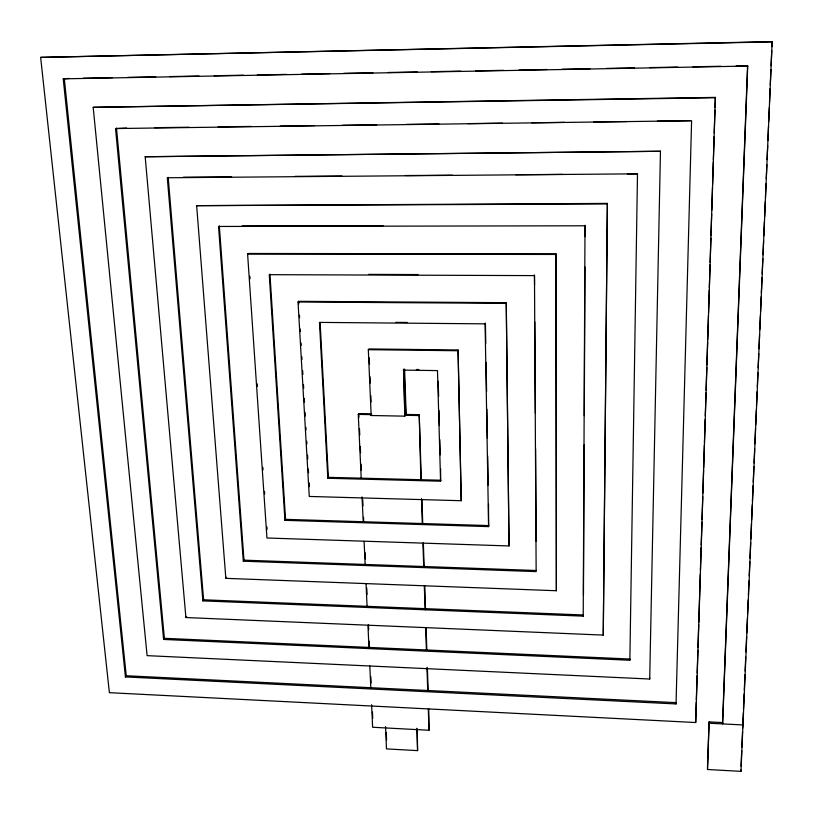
<?xml version="1.0" encoding="UTF-8"?>
<svg xmlns="http://www.w3.org/2000/svg" width="813" height="813" viewBox="0 0 813 813"><rect width="100%" height="100%" fill="white"/><g stroke="black" fill="none" stroke-linecap="round" stroke-linejoin="round"><path stroke-width="1.22" d="M627.341 173.911L637.494 173.83L167.305 177.762L202.884 600.888L583.226 616.142L585.004 225.79L218.545 226.461L243.311 561.204L536.143 571.6L534.476 274.967L534.548 285.109M583.46 594.659L584.14 444.853M584.273 415.656L584.954 267.121M585.096 236.644L585.147 225.221M145.181 156.736L660.461 151.279L145.181 156.736L185.913 617.545L603.266 635.095L607.372 203.402L196.655 205.648L225.841 578.348L556.377 590.736L555.99 253.839L248.321 253.483L247.599 254.073L266.949 538.003L509.029 545.95L506.255 302.68L298.656 301.328L298.025 301.999L309.275 496.448L461.215 500.717L458.075 349.976L368.828 348.94L368.319 349.692L371.155 415.514L404.844 416.154L403.655 369.326L404.844 416.154M607.372 203.402L603.266 635.095M126.655 128.048L115.537 128.556L163.606 639.445L629.862 660.247L637.494 173.83M736.131 65.975L747.726 66.056L722.655 723.905L722.564 722.574L709.088 721.883L707.473 768.112L707.544 769.505L740.989 771.364L772.147 41.636L40.65 57.377L109.379 692.676L695.694 722.533L715.349 97.387L93.19 107.316L147.112 655.644L649.699 679.028L649.729 677.768M649.699 679.028L660.461 151.279M69.369 78.444L63.231 78.841L125.426 676.934L676.04 703.936L691.599 120.71L115.537 128.556M696.243 702.188L695.694 722.533M696.324 699.647L697.087 675.562M697.168 673.022L697.889 650.197M697.961 647.666L698.682 624.841M698.763 622.311L700.288 574.13M700.41 570.32L701.131 547.505M701.213 544.964L701.934 522.139M702.015 519.609L702.737 496.784M702.849 492.983L703.57 470.158M703.652 467.617L704.373 444.802M704.454 442.262L705.176 419.437M705.298 415.636L706.019 392.811M706.101 390.281L706.822 367.456M706.904 364.915L707.615 342.1M707.696 339.56L708.458 315.474M708.54 312.934L709.261 290.109M709.343 287.578L710.064 264.753M710.145 262.213L710.908 238.128M710.989 235.587L711.67 214.032M711.782 210.232L712.503 187.407M712.584 184.876L713.306 162.051M713.387 159.521L714.109 136.696M714.231 132.895L714.952 110.07M715.034 107.529L715.349 97.387M707.544 769.505L709.088 721.883M722.564 722.574L747.564 65.762M741.029 766.161L741.69 750.938M741.852 747.127L742.503 731.903M742.665 728.092L743.316 712.869M743.489 709.068L744.139 693.835M744.302 690.034L744.952 674.8M745.115 670.999L745.714 657.036M745.938 651.965L746.588 636.742M746.751 632.931L747.411 617.707M747.574 613.896L748.173 599.943M748.387 594.862L748.986 580.909M749.21 575.828L749.81 561.874M749.972 558.064L750.623 542.84M750.785 539.029L751.436 523.806M751.598 520.005L752.259 504.771M752.421 500.971L753.072 485.737M753.234 481.936L753.895 466.703M754.058 462.902L754.657 448.939M754.87 443.868L755.521 428.644M755.694 424.833L756.344 409.61M756.507 405.799L757.106 391.846M757.32 386.764L757.919 372.811M758.143 367.73L758.742 353.777M758.956 348.706L759.555 334.743M759.779 329.671L760.379 315.708M760.541 311.907L761.192 296.674M761.354 292.873L762.005 277.639M762.177 273.839L762.828 258.615M762.99 254.804L763.59 240.841M763.803 235.77L764.403 221.817M764.627 216.736L765.277 201.512M765.44 197.701L766.039 183.748M766.263 178.667L766.862 164.714M767.076 159.633L767.675 145.679M767.899 140.608L768.498 126.645M768.712 121.574L769.311 107.611M769.525 102.54L770.124 88.576M770.287 84.776L770.948 69.542M771.11 65.741L771.761 50.518M771.923 46.707L772.147 41.636M629.862 660.247L629.912 659.018L164.389 638.307L163.606 639.445M583.226 616.142L583.368 614.974L203.616 599.791L202.884 600.888M534.253 275.607L269.266 274.672L284.936 520.34L488.593 526.621L488.522 504.08M371.592 704.749L372.628 727.249L429 730.257L428.715 708.692M385.535 726.639L386.48 748.895L417.587 750.623L417.262 729.027M556.377 590.736L555.99 253.839M485.768 343.381L485.422 323.127L485.107 323.848L319.479 322.395L327.812 478.257L440.575 481.194L440.636 468.806M509.029 545.95L506.255 302.68M461.215 500.717L458.075 349.976M420.88 479.711L419.223 414.691L405.728 414.437L404.142 369.783M371.155 415.514L371.653 414.66L358.269 414.406L361.196 478.166M327.812 478.257L328.371 477.322L320.139 322.954M358.269 414.406L358.787 413.563L370.931 413.787M284.936 520.34L285.556 519.344L269.946 274.052M243.311 561.204L243.991 560.157L219.327 225.923M225.841 578.348L226.542 577.281M185.913 617.545L186.675 616.437M125.426 676.934L126.249 675.745L64.288 78.546M40.65 57.377L772.35 41.88M83.343 78.19L112.55 77.642M127.793 77.357L155.73 76.829M169.704 76.574L198.911 76.026M214.154 75.741L243.361 75.192M257.335 74.928L286.552 74.39M301.786 74.105L329.732 73.577M343.696 73.312L372.913 72.774M388.147 72.489L417.364 71.94M431.327 71.676L460.544 71.127M475.778 70.843L503.725 70.325M518.958 70.04L546.905 69.512M562.139 69.227L590.086 68.709M606.589 68.404L634.536 67.875M649.77 67.591L677.717 67.073M692.95 66.788L720.897 66.26M63.231 78.841L747.726 66.056M93.19 107.316L715.45 97.743M154.592 127.682L188.86 127.235M218.067 126.858L251.075 126.432M280.272 126.045L314.55 125.598M342.476 125.243L376.754 124.796M405.951 124.419L438.959 123.993M468.166 123.606L502.434 123.159M531.641 122.783L564.649 122.357M593.846 121.98L626.853 121.554M657.321 121.157L690.328 120.72M183.392 177.183L231.593 176.828M295.017 176.36L341.948 176.014M405.372 175.547L452.302 175.202M515.716 174.734L562.657 174.389M196.655 205.648L607.26 203.941M242.183 225.872L383.177 225.608M247.599 254.073L555.797 254.459M368.675 274.388L418.034 274.56M298.025 301.999L505.971 303.361M395.799 322.355L407.161 322.446M368.319 349.692L457.709 350.738M416.327 369.498L418.868 369.539M403.207 370.118L437.485 370.596L440.575 481.194M405.281 415.301L418.807 415.555M328.371 477.322L440.951 480.229M285.556 519.344L488.887 525.584M243.991 560.157L536.356 570.502M126.249 675.745L676.02 702.635L676.04 703.936M709.16 723.214L742.991 724.942M116.503 128.169L164.389 638.307M740.867 769.972L740.989 771.364M168.179 177.295L203.616 599.791M249.865 276.257L250.038 278.798M257.182 383.838L257.355 386.368M262.863 467.373L263.036 469.904M264.499 491.418L264.672 493.948M266.908 526.854L267.081 529.385M298.656 301.328L298.798 303.849M299.458 315.2L299.601 317.72M300.251 329.072L300.404 331.592M301.054 342.934L301.196 345.454M301.857 356.805L301.999 359.326M302.66 370.667L302.873 374.458M303.462 384.539L303.676 388.319M304.255 398.411L304.479 402.191M305.058 412.272L305.281 416.063M305.932 427.404L306.074 429.925M306.735 441.276L306.877 443.796M307.538 455.138L307.751 458.918M308.34 469.01L308.554 472.79M309.133 482.881L309.357 486.662M358.787 413.563L358.96 417.354M359.478 428.736L359.773 435.057M360.291 446.449L360.576 452.77M361.104 464.152L361.389 470.473M362.72 499.568L363.015 505.889M363.533 517.271L363.767 522.332M365.149 552.688L365.444 559.019M366.775 588.104L367.059 594.435M368.452 624.791L368.685 629.841M369.204 641.233L369.498 647.555M370.83 676.65L371.114 682.971M372.445 712.056L372.74 718.387M362.059 496.946L363.198 521.733M364.092 541.356L365.149 564.446M366.043 583.744L367.08 606.325M367.943 625.258L368.96 647.412M369.813 665.979L370.809 687.707M386.266 732.381L386.592 739.982M369.214 357.781L369.478 364.102M370.027 376.744L370.291 383.065M370.84 395.697L371.104 402.018M416.805 728.296L417.587 750.623M404.589 369.031L406.195 414.66M419.223 414.691L421.347 480.595M421.967 499.599L422.74 523.674M423.36 542.688L424.132 566.763M424.752 585.767L425.524 609.841M426.093 627.585L426.835 650.4M427.404 668.134L428.146 690.948M421.5 498.603L422.303 523.542M422.943 543.287L423.695 566.509M424.325 585.929L425.057 608.642M425.677 627.687L426.398 649.963M426.967 667.432L427.709 690.491M428.309 708.885L429 730.257M438.197 381.226L438.624 396.459M439.01 410.423L439.437 425.656M439.823 439.62L440.25 454.843M486.093 362.354L486.591 391.46M486.896 409.173L487.394 438.278M487.698 455.991L488.196 485.097M485.107 323.848L488.593 526.621M534.781 321.897L535.361 413.217M535.584 448.735L536.174 541.326"/></g></svg>
